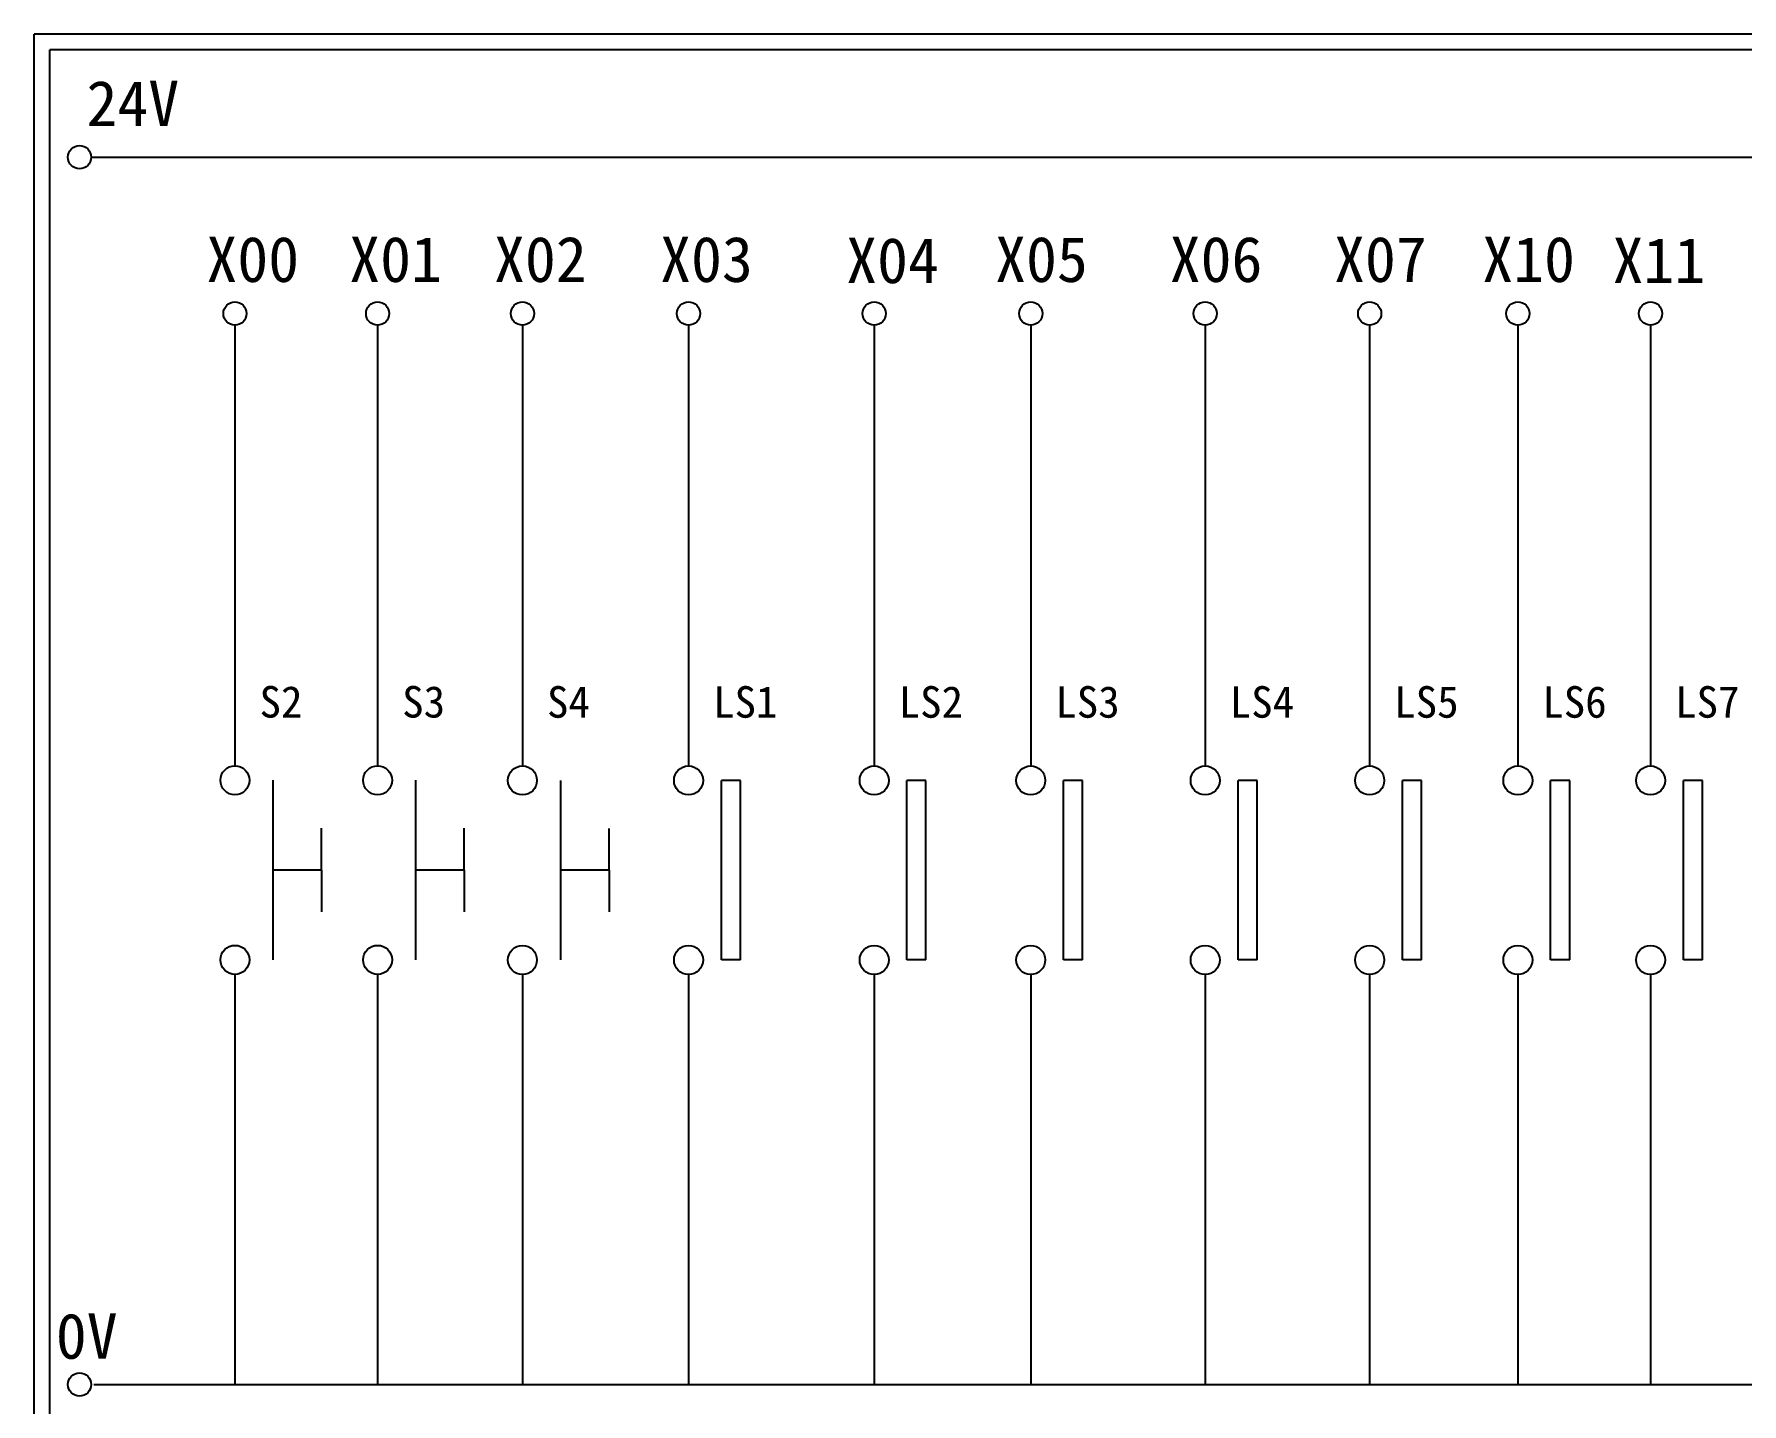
# Model space of a CAD drawing. Extents: x 325 to 612, y 3 to 207.
# Drawn here: x 325.3 to 460.7, y 98.4 to 207 of the extents above; entities that cross this region are included whole.
import ezdxf

# ---------------------------------------------------------------- set-up
doc = ezdxf.new("R2010")
doc.units = 0
doc.layers.get('0').update_dxf_attribs({"linetype": 'CONTINUOUS'})
doc.layers.add('圖框層', color=7, linetype='CONTINUOUS')
doc.layers.add('標尺寸層', color=3, linetype='CONTINUOUS')
doc.styles.add('STSL', font='KAIU.TTF')

msp = doc.modelspace()

# ---------------------------------------------------------------- linework, layer by layer
for p, q in [((381.31, 147.83), (379.81, 147.83)), ((396.02, 147.83), (394.52, 147.83)), ((408.44, 147.83), (406.94, 147.83)), ((422.27, 147.83), (420.77, 147.83)), ((435.31, 147.83), (433.81, 147.83)), ((447.06, 147.83), (445.55, 147.83)), ((457.58, 147.83), (456.08, 147.83)), ((348.11, 140.73), (348.11, 144.04)), ((359.42, 140.73), (359.42, 144.04)), ((370.91, 140.72), (370.91, 144.03)), ((348.11, 140.73), (348.11, 137.42)), ((359.42, 140.73), (359.42, 137.42)), ((370.91, 140.72), (370.91, 137.41)), ((381.31, 133.6), (379.81, 133.6)), ((396.02, 133.6), (394.52, 133.6)), ((408.44, 133.6), (406.94, 133.6)), ((422.27, 133.6), (420.77, 133.6)), ((435.31, 133.6), (433.81, 133.6)), ((447.06, 133.6), (445.55, 133.6)), ((457.58, 133.6), (456.08, 133.6))]:
    msp.add_line(p, q)
at = {"layer": '圖框層', "color": 7}
for p, q in [((612.32, 206.97), (325.32, 206.97)), ((325.32, 3), (325.32, 206.97)), ((611.07, 205.72), (326.57, 205.72)), ((326.57, 4.25), (326.57, 205.72))]:
    msp.add_line(p, q, dxfattribs=at)
at = {"layer": '標尺寸層', "color": 7}
for p, q in [((329.84, 197.22), (607.44, 197.22)), ((341.24, 183.91), (341.24, 148.99)), ((352.55, 183.91), (352.55, 148.99)), ((364.03, 183.91), (364.03, 148.99)), ((377.2, 183.91), (377.2, 148.99)), ((391.92, 183.91), (391.92, 148.99)), ((404.33, 183.91), (404.33, 148.99)), ((418.16, 183.91), (418.16, 148.99)), ((431.2, 183.91), (431.2, 148.99)), ((442.95, 183.91), (442.95, 148.99)), ((453.47, 183.91), (453.47, 148.99)), ((344.25, 147.84), (344.25, 133.61)), ((355.56, 147.84), (355.56, 133.61)), ((367.04, 147.83), (367.04, 133.6)), ((379.81, 133.6), (379.81, 147.83)), ((381.31, 133.6), (381.31, 147.83)), ((394.52, 133.6), (394.52, 147.83)), ((396.02, 133.6), (396.02, 147.83)), ((406.94, 133.6), (406.94, 147.83)), ((408.44, 133.6), (408.44, 147.83)), ((420.77, 133.6), (420.77, 147.83)), ((422.27, 133.6), (422.27, 147.83)), ((433.81, 133.6), (433.81, 147.83)), ((435.31, 133.6), (435.31, 147.83)), ((445.55, 133.6), (445.55, 147.83)), ((447.06, 133.6), (447.06, 147.83)), ((456.08, 133.6), (456.08, 147.83)), ((457.58, 133.6), (457.58, 147.83)), ((348.11, 140.73), (344.25, 140.73)), ((359.42, 140.73), (355.56, 140.73)), ((370.91, 140.72), (367.04, 140.72)), ((341.24, 132.46), (341.24, 99.96)), ((352.55, 132.46), (352.55, 99.96)), ((364.03, 132.46), (364.03, 99.96)), ((364.03, 132.45), (364.03, 99.96)), ((377.2, 132.46), (377.2, 99.96)), ((377.2, 132.45), (377.2, 99.96)), ((391.92, 132.46), (391.92, 99.96)), ((391.92, 132.45), (391.92, 99.96)), ((404.33, 132.46), (404.33, 99.96)), ((404.33, 132.45), (404.33, 99.96)), ((418.16, 132.46), (418.16, 99.96)), ((418.16, 132.45), (418.16, 99.96)), ((431.2, 132.46), (431.2, 99.96)), ((431.2, 132.45), (431.2, 99.96)), ((442.95, 132.46), (442.95, 99.96)), ((442.95, 132.45), (442.95, 99.96)), ((453.47, 132.46), (453.47, 99.96)), ((453.47, 132.45), (453.47, 99.96)), ((330.05, 99.96), (607.92, 99.96))]:
    msp.add_line(p, q, dxfattribs=at)
for centre, radius in [((328.92, 197.22), 0.92), ((341.24, 184.83), 0.92), ((352.55, 184.83), 0.92), ((364.03, 184.83), 0.92), ((377.2, 184.83), 0.92), ((377.2, 184.83), 0.92), ((391.92, 184.83), 0.92), ((404.33, 184.83), 0.92), ((418.16, 184.83), 0.92), ((431.2, 184.83), 0.92), ((442.95, 184.83), 0.92), ((453.47, 184.83), 0.92), ((341.24, 147.84), 1.15), ((352.55, 147.84), 1.15), ((364.03, 147.83), 1.15), ((377.2, 147.83), 1.15), ((391.92, 147.83), 1.15), ((404.33, 147.83), 1.15), ((418.16, 147.83), 1.15), ((431.2, 147.83), 1.15), ((442.95, 147.83), 1.15), ((453.47, 147.83), 1.15), ((341.24, 133.61), 1.15), ((352.55, 133.61), 1.15), ((364.03, 133.6), 1.15), ((377.2, 133.6), 1.15), ((391.92, 133.6), 1.15), ((404.33, 133.6), 1.15), ((418.16, 133.6), 1.15), ((431.2, 133.6), 1.15), ((442.95, 133.6), 1.15), ((453.47, 133.6), 1.15), ((328.92, 99.96), 0.92)]:
    msp.add_circle(centre, radius, dxfattribs=at)

# ---------------------------------------------------------------- texts
at = {"layer": '圖框層', "color": 4, "style": 'STSL'}
for s, height, p in [('24V', 3.6, (329.47, 199.68)), ('X00', 3.6, (338.98, 187.33)), ('X01', 3.6, (350.3, 187.33)), ('X02', 3.6, (361.78, 187.33)), ('X03', 3.6, (374.95, 187.33)), ('X05', 3.6, (401.51, 187.33)), ('X06', 3.6, (415.35, 187.33)), ('X07', 3.6, (428.38, 187.33)), ('X10', 3.6, (440.13, 187.33)), ('X04', 3.6, (389.7, 187.24)), ('X11', 3.6, (450.46, 187.24)), ('S2', 2.5, (343.19, 152.81)), ('S3', 2.5, (354.5, 152.81)), ('S4', 2.5, (365.98, 152.8)), ('LS1', 2.5, (379.15, 152.8)), ('LS2', 2.5, (393.86, 152.8)), ('LS3', 2.5, (406.28, 152.8)), ('LS4', 2.5, (420.11, 152.8)), ('LS5', 2.5, (433.15, 152.8)), ('LS6', 2.5, (444.89, 152.8)), ('LS7', 2.5, (455.42, 152.8)), ('0V', 3.6, (327.04, 102))]:
    msp.add_text(s, height=height, dxfattribs=at).set_placement(p)

doc.saveas('drawing.dxf')
